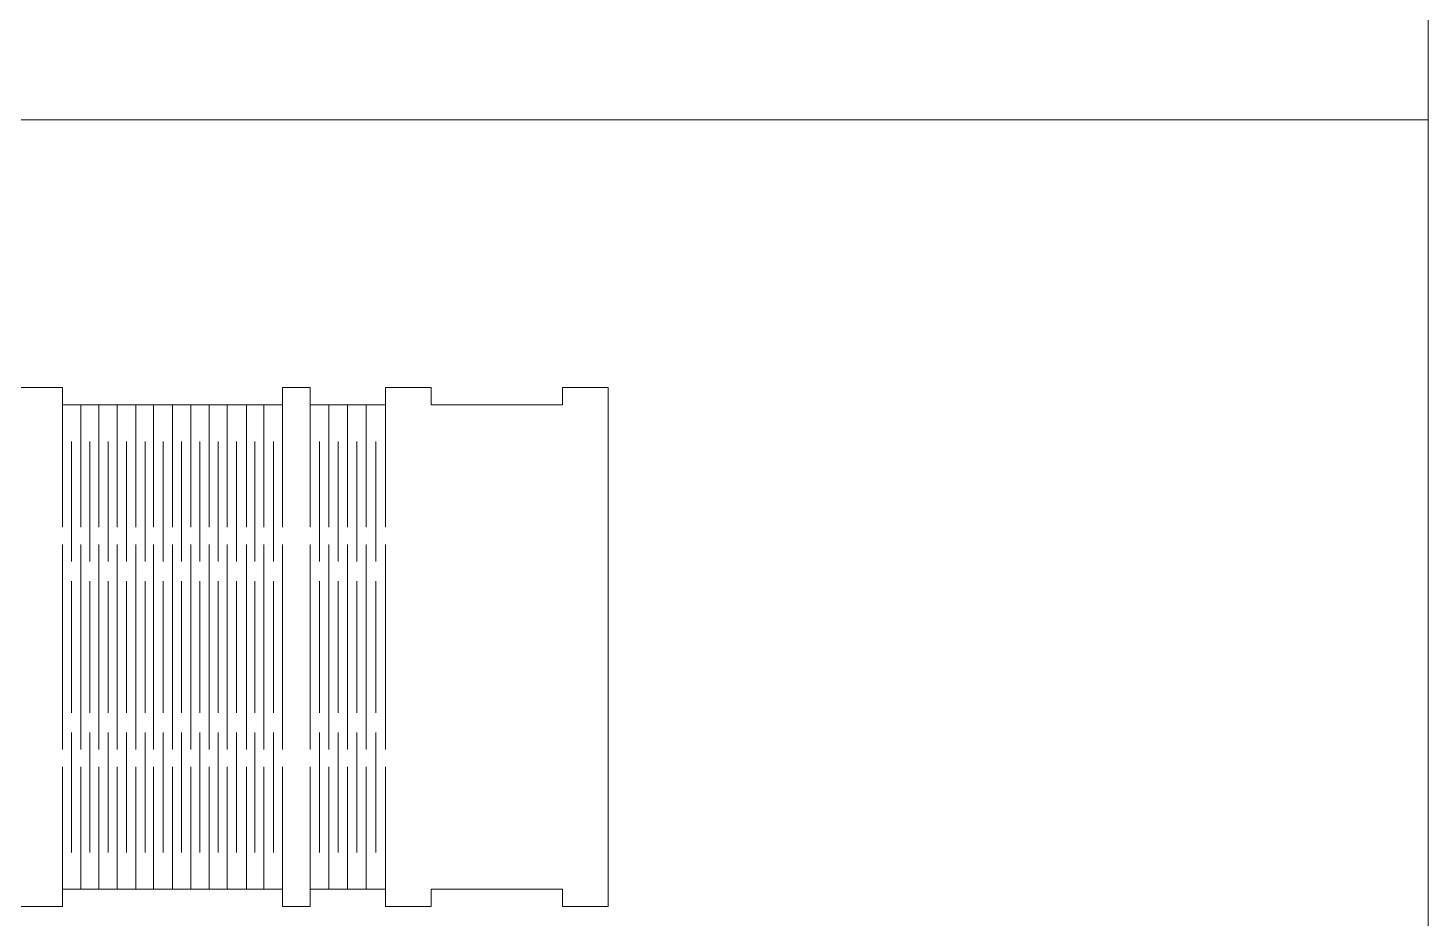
# Model space of a CAD drawing. Header units: millimetres. Extents: x -256 to 256, y -337 to 355.
# Drawn here: x 10.2 to 255.7, y -140 to 16.1 of the extents above; entities that cross this region are included whole.
import ezdxf

# ---------------------------------------------------------------- set-up
doc = ezdxf.new("R2010")
doc.units = ezdxf.units.MM
doc.header["$MEASUREMENT"] = 0
doc.layers.add('Camada 1', color=7, linetype='Continuous')

msp = doc.modelspace()

# ---------------------------------------------------------------- linework, layer by layer
at = {"layer": 'Camada 1', "color": 142, "lineweight": 20}
for points in [[(-193.0401, 0), (255.6933, 0), (255.6933, 336.9734), (-193.0401, 336.9734), (-193.0401, 0)], [(-193.0401, -336.9734), (255.6933, -336.9734), (255.6933, 0), (-193.0401, 0), (-193.0401, -336.9734)]]:
    msp.add_lwpolyline(points, close=True, dxfattribs=at)
at = {"layer": 'Camada 1', "color": 250, "lineweight": 20}
msp.add_open_spline([(2.5576, -135.0047), (2.5576, -135.0047), (8.2441, -135.0047), (8.2441, -135.0047), (8.2441, -135.0047), (8.2441, -135.0047), (8.2441, -138.0047), (8.2441, -138.0047), (8.2441, -138.0047), (8.2441, -138.0047), (16.2441, -138.0047), (16.2441, -138.0047), (16.2441, -138.0047), (16.2441, -138.0047), (16.2441, -135.0047), (16.2441, -135.0047), (16.2441, -135.0047), (16.2441, -135.0047), (54.8397, -135.0047), (54.8397, -135.0047), (54.8397, -135.0047), (54.8397, -135.0047), (54.8397, -138.0047), (54.8397, -138.0047), (54.8397, -138.0047), (54.8397, -138.0047), (59.6614, -138.0047), (59.6614, -138.0047), (59.6614, -138.0047), (59.6614, -138.0047), (59.6614, -135.0047), (59.6614, -135.0047), (59.6614, -135.0047), (59.6614, -135.0047), (72.8866, -135.0047), (72.8866, -135.0047), (72.8866, -135.0047), (72.8866, -135.0047), (72.8866, -138.0047), (72.8866, -138.0047), (72.8866, -138.0047), (72.8866, -138.0047), (80.8866, -138.0047), (80.8866, -138.0047), (80.8866, -138.0047), (80.8866, -138.0047), (80.8866, -135.0047), (80.8866, -135.0047), (80.8866, -135.0047), (80.8866, -135.0047), (103.9412, -135.0047), (103.9412, -135.0047), (103.9412, -135.0047), (103.9412, -135.0047), (103.9412, -138.0047), (103.9412, -138.0047), (103.9412, -138.0047), (103.9412, -138.0047), (111.9412, -138.0047), (111.9412, -138.0047), (111.9412, -138.0047), (111.9412, -138.0047), (111.9412, -47.0047), (111.9412, -47.0047), (111.9412, -47.0047), (111.9412, -47.0047), (103.9412, -47.0047), (103.9412, -47.0047), (103.9412, -47.0047), (103.9412, -47.0047), (103.9412, -50.0047), (103.9412, -50.0047), (103.9412, -50.0047), (103.9412, -50.0047), (80.8866, -50.0047), (80.8866, -50.0047), (80.8866, -50.0047), (80.8866, -50.0047), (80.8866, -47.0047), (80.8866, -47.0047), (80.8866, -47.0047), (80.8866, -47.0047), (72.8866, -47.0047), (72.8866, -47.0047), (72.8866, -47.0047), (72.8866, -47.0047), (72.8866, -50.0047), (72.8866, -50.0047), (72.8866, -50.0047), (72.8866, -50.0047), (59.6614, -50.0047), (59.6614, -50.0047), (59.6614, -50.0047), (59.6614, -50.0047), (59.6614, -47.0047), (59.6614, -47.0047), (59.6614, -47.0047), (59.6614, -47.0047), (54.8397, -47.0047), (54.8397, -47.0047), (54.8397, -47.0047), (54.8397, -47.0047), (54.8397, -50.0047), (54.8397, -50.0047), (54.8397, -50.0047), (54.8397, -50.0047), (16.2441, -50.0047), (16.2441, -50.0047), (16.2441, -50.0047), (16.2441, -50.0047), (16.2441, -47.0047), (16.2441, -47.0047), (16.2441, -47.0047), (16.2441, -47.0047), (8.2441, -47.0047), (8.2441, -47.0047), (8.2441, -47.0047), (8.2441, -47.0047), (8.2441, -50.0047), (8.2441, -50.0047), (8.2441, -50.0047), (8.2441, -50.0047), (2.5576, -50.0047), (2.5576, -50.0047)], degree=3, knots=[0, 0, 0, 0, 0.03125, 0.03125, 0.03125, 0.03125, 0.0625, 0.0625, 0.0625, 0.0625, 0.09375, 0.09375, 0.09375, 0.09375, 0.125, 0.125, 0.125, 0.125, 0.15625, 0.15625, 0.15625, 0.15625, 0.1875, 0.1875, 0.1875, 0.1875, 0.21875, 0.21875, 0.21875, 0.21875, 0.25, 0.25, 0.25, 0.25, 0.28125, 0.28125, 0.28125, 0.28125, 0.3125, 0.3125, 0.3125, 0.3125, 0.34375, 0.34375, 0.34375, 0.34375, 0.375, 0.375, 0.375, 0.375, 0.40625, 0.40625, 0.40625, 0.40625, 0.4375, 0.4375, 0.4375, 0.4375, 0.46875, 0.46875, 0.46875, 0.46875, 0.5, 0.5, 0.5, 0.5, 0.53125, 0.53125, 0.53125, 0.53125, 0.5625, 0.5625, 0.5625, 0.5625, 0.59375, 0.59375, 0.59375, 0.59375, 0.625, 0.625, 0.625, 0.625, 0.65625, 0.65625, 0.65625, 0.65625, 0.6875, 0.6875, 0.6875, 0.6875, 0.71875, 0.71875, 0.71875, 0.71875, 0.75, 0.75, 0.75, 0.75, 0.78125, 0.78125, 0.78125, 0.78125, 0.8125, 0.8125, 0.8125, 0.8125, 0.84375, 0.84375, 0.84375, 0.84375, 0.875, 0.875, 0.875, 0.875, 0.90625, 0.90625, 0.90625, 0.90625, 0.9375, 0.9375, 0.9375, 0.9375, 1, 1, 1, 1], dxfattribs=at)
for points in [[(16.2441, -50.0047), (16.2441, -50.0047), (16.2441, -71.4827), (16.2441, -71.4827)], [(19.4492, -50.0047), (19.4492, -50.0047), (19.4492, -71.4827), (19.4492, -71.4827)], [(22.6542, -50.0047), (22.6542, -50.0047), (22.6542, -71.4827), (22.6542, -71.4827)], [(25.8593, -50.0047), (25.8593, -50.0047), (25.8593, -71.4827), (25.8593, -71.4827)], [(29.1315, -50.0047), (29.1315, -50.0047), (29.1315, -71.4827), (29.1315, -71.4827)], [(32.2027, -50.0047), (32.2027, -50.0047), (32.2027, -71.4827), (32.2027, -71.4827)], [(35.5416, -50.0047), (35.5416, -50.0047), (35.5416, -71.4827), (35.5416, -71.4827)], [(38.7466, -50.0047), (38.7466, -50.0047), (38.7466, -71.4827), (38.7466, -71.4827)], [(41.9521, -50.0047), (41.9521, -50.0047), (41.9521, -71.4827), (41.9521, -71.4827)], [(45.1572, -50.0047), (45.1572, -50.0047), (45.1572, -71.4827), (45.1572, -71.4827)], [(48.496, -50.0047), (48.496, -50.0047), (48.496, -71.4827), (48.496, -71.4827)], [(51.5673, -50.0047), (51.5673, -50.0047), (51.5673, -71.4827), (51.5673, -71.4827)], [(54.8395, -50.0047), (54.8395, -50.0047), (54.8395, -71.4827), (54.8395, -71.4827)], [(59.6614, -50.0047), (59.6614, -50.0047), (59.6614, -71.4827), (59.6614, -71.4827)], [(62.9505, -50.0047), (62.9505, -50.0047), (62.9505, -71.4827), (62.9505, -71.4827)], [(66.2394, -50.0047), (66.2394, -50.0047), (66.2394, -71.4827), (66.2394, -71.4827)], [(69.5285, -50.0047), (69.5285, -50.0047), (69.5285, -71.4827), (69.5285, -71.4827)], [(72.8864, -50.0047), (72.8864, -50.0047), (72.8864, -71.4827), (72.8864, -71.4827)], [(17.8466, -56.448), (17.8466, -56.448), (17.8466, -77.4871), (17.8466, -77.4871)], [(21.0517, -56.448), (21.0517, -56.448), (21.0517, -77.4871), (21.0517, -77.4871)], [(24.2567, -56.448), (24.2567, -56.448), (24.2567, -77.4871), (24.2567, -77.4871)], [(27.4618, -56.448), (27.4618, -56.448), (27.4618, -77.4871), (27.4618, -77.4871)], [(30.734, -56.448), (30.734, -56.448), (30.734, -77.4871), (30.734, -77.4871)], [(33.9391, -56.448), (33.9391, -56.448), (33.9391, -77.4871), (33.9391, -77.4871)], [(37.1441, -56.448), (37.1441, -56.448), (37.1441, -77.4871), (37.1441, -77.4871)], [(40.3492, -56.448), (40.3492, -56.448), (40.3492, -77.4871), (40.3492, -77.4871)], [(43.5546, -56.448), (43.5546, -56.448), (43.5546, -77.4871), (43.5546, -77.4871)], [(46.7597, -56.448), (46.7597, -56.448), (46.7597, -77.4871), (46.7597, -77.4871)], [(49.9647, -56.448), (49.9647, -56.448), (49.9647, -77.4871), (49.9647, -77.4871)], [(53.237, -56.448), (53.237, -56.448), (53.237, -77.4871), (53.237, -77.4871)], [(61.3059, -56.448), (61.3059, -56.448), (61.3059, -77.4871), (61.3059, -77.4871)], [(64.5949, -56.448), (64.5949, -56.448), (64.5949, -77.4871), (64.5949, -77.4871)], [(67.8839, -56.448), (67.8839, -56.448), (67.8839, -77.4871), (67.8839, -77.4871)], [(71.173, -56.448), (71.173, -56.448), (71.173, -77.4871), (71.173, -77.4871)], [(16.2441, -74.5319), (16.2441, -74.5319), (16.2441, -92.5047), (16.2441, -92.5047)], [(19.4492, -74.5319), (19.4492, -74.5319), (19.4492, -92.5047), (19.4492, -92.5047)], [(22.6541, -74.5319), (22.6541, -74.5319), (22.6541, -92.5047), (22.6541, -92.5047)], [(25.8594, -74.5319), (25.8594, -74.5319), (25.8594, -92.5047), (25.8594, -92.5047)], [(29.1315, -74.5319), (29.1315, -74.5319), (29.1315, -92.5047), (29.1315, -92.5047)], [(32.2027, -74.5319), (32.2027, -74.5319), (32.2027, -92.5047), (32.2027, -92.5047)], [(35.5416, -74.5319), (35.5416, -74.5319), (35.5416, -92.5047), (35.5416, -92.5047)], [(38.7466, -74.5319), (38.7466, -74.5319), (38.7466, -92.5047), (38.7466, -92.5047)], [(41.9521, -74.5319), (41.9521, -74.5319), (41.9521, -92.5047), (41.9521, -92.5047)], [(45.1572, -74.5319), (45.1572, -74.5319), (45.1572, -92.5047), (45.1572, -92.5047)], [(48.496, -74.5319), (48.496, -74.5319), (48.496, -92.5047), (48.496, -92.5047)], [(51.5673, -74.5319), (51.5673, -74.5319), (51.5673, -92.5047), (51.5673, -92.5047)], [(54.8394, -74.5319), (54.8394, -74.5319), (54.8394, -92.5047), (54.8394, -92.5047)], [(59.6614, -74.5319), (59.6614, -74.5319), (59.6614, -92.5047), (59.6614, -92.5047)], [(62.9505, -74.5319), (62.9505, -74.5319), (62.9505, -92.5047), (62.9505, -92.5047)], [(66.2393, -74.5319), (66.2393, -74.5319), (66.2393, -92.5047), (66.2393, -92.5047)], [(69.5286, -74.5319), (69.5286, -74.5319), (69.5286, -92.5047), (69.5286, -92.5047)], [(72.8864, -74.5319), (72.8864, -74.5319), (72.8864, -92.5047), (72.8864, -92.5047)], [(17.8467, -80.9752), (17.8467, -80.9752), (17.8467, -92.5047), (17.8467, -92.5047)], [(21.0517, -80.9752), (21.0517, -80.9752), (21.0517, -92.5047), (21.0517, -92.5047)], [(24.2567, -80.9752), (24.2567, -80.9752), (24.2567, -92.5047), (24.2567, -92.5047)], [(27.4618, -80.9752), (27.4618, -80.9752), (27.4618, -92.5047), (27.4618, -92.5047)], [(30.734, -80.9752), (30.734, -80.9752), (30.734, -92.5047), (30.734, -92.5047)], [(33.939, -80.9752), (33.939, -80.9752), (33.939, -92.5047), (33.939, -92.5047)], [(37.1441, -80.9752), (37.1441, -80.9752), (37.1441, -92.5047), (37.1441, -92.5047)], [(40.3492, -80.9752), (40.3492, -80.9752), (40.3492, -92.5047), (40.3492, -92.5047)], [(43.5546, -80.9752), (43.5546, -80.9752), (43.5546, -92.5047), (43.5546, -92.5047)], [(46.7598, -80.9752), (46.7598, -80.9752), (46.7598, -92.5047), (46.7598, -92.5047)], [(49.9647, -80.9752), (49.9647, -80.9752), (49.9647, -92.5047), (49.9647, -92.5047)], [(53.237, -80.9752), (53.237, -80.9752), (53.237, -92.5047), (53.237, -92.5047)], [(61.306, -80.9752), (61.306, -80.9752), (61.306, -92.5047), (61.306, -92.5047)], [(64.5949, -80.9752), (64.5949, -80.9752), (64.5949, -92.5047), (64.5949, -92.5047)], [(67.8839, -80.9752), (67.8839, -80.9752), (67.8839, -92.5047), (67.8839, -92.5047)], [(71.173, -80.9752), (71.173, -80.9752), (71.173, -92.5047), (71.173, -92.5047)], [(16.2441, -110.4775), (16.2441, -110.4775), (16.2441, -92.5047), (16.2441, -92.5047)], [(17.8467, -104.0342), (17.8467, -104.0342), (17.8467, -92.5047), (17.8467, -92.5047)], [(19.4492, -110.4775), (19.4492, -110.4775), (19.4492, -92.5047), (19.4492, -92.5047)], [(21.0517, -104.0342), (21.0517, -104.0342), (21.0517, -92.5047), (21.0517, -92.5047)], [(22.6541, -110.4775), (22.6541, -110.4775), (22.6541, -92.5047), (22.6541, -92.5047)], [(24.2567, -104.0342), (24.2567, -104.0342), (24.2567, -92.5047), (24.2567, -92.5047)], [(25.8594, -110.4775), (25.8594, -110.4775), (25.8594, -92.5047), (25.8594, -92.5047)], [(27.4618, -104.0342), (27.4618, -104.0342), (27.4618, -92.5047), (27.4618, -92.5047)], [(29.1315, -110.4775), (29.1315, -110.4775), (29.1315, -92.5047), (29.1315, -92.5047)], [(30.734, -104.0342), (30.734, -104.0342), (30.734, -92.5047), (30.734, -92.5047)], [(32.2027, -110.4775), (32.2027, -110.4775), (32.2027, -92.5047), (32.2027, -92.5047)], [(33.939, -104.0342), (33.939, -104.0342), (33.939, -92.5047), (33.939, -92.5047)], [(35.5416, -110.4775), (35.5416, -110.4775), (35.5416, -92.5047), (35.5416, -92.5047)], [(37.1441, -104.0342), (37.1441, -104.0342), (37.1441, -92.5047), (37.1441, -92.5047)], [(38.7466, -110.4775), (38.7466, -110.4775), (38.7466, -92.5047), (38.7466, -92.5047)], [(40.3492, -104.0342), (40.3492, -104.0342), (40.3492, -92.5047), (40.3492, -92.5047)], [(41.9521, -110.4775), (41.9521, -110.4775), (41.9521, -92.5047), (41.9521, -92.5047)], [(43.5546, -104.0342), (43.5546, -104.0342), (43.5546, -92.5047), (43.5546, -92.5047)], [(45.1572, -110.4775), (45.1572, -110.4775), (45.1572, -92.5047), (45.1572, -92.5047)], [(46.7598, -104.0342), (46.7598, -104.0342), (46.7598, -92.5047), (46.7598, -92.5047)], [(48.496, -110.4775), (48.496, -110.4775), (48.496, -92.5047), (48.496, -92.5047)], [(49.9647, -104.0342), (49.9647, -104.0342), (49.9647, -92.5047), (49.9647, -92.5047)], [(51.5673, -110.4775), (51.5673, -110.4775), (51.5673, -92.5047), (51.5673, -92.5047)], [(53.237, -104.0342), (53.237, -104.0342), (53.237, -92.5047), (53.237, -92.5047)], [(54.8394, -110.4775), (54.8394, -110.4775), (54.8394, -92.5047), (54.8394, -92.5047)], [(59.6614, -110.4775), (59.6614, -110.4775), (59.6614, -92.5047), (59.6614, -92.5047)], [(61.306, -104.0342), (61.306, -104.0342), (61.306, -92.5047), (61.306, -92.5047)], [(62.9505, -110.4775), (62.9505, -110.4775), (62.9505, -92.5047), (62.9505, -92.5047)], [(64.5949, -104.0342), (64.5949, -104.0342), (64.5949, -92.5047), (64.5949, -92.5047)], [(66.2393, -110.4775), (66.2393, -110.4775), (66.2393, -92.5047), (66.2393, -92.5047)], [(67.8839, -104.0342), (67.8839, -104.0342), (67.8839, -92.5047), (67.8839, -92.5047)], [(69.5286, -110.4775), (69.5286, -110.4775), (69.5286, -92.5047), (69.5286, -92.5047)], [(71.173, -104.0342), (71.173, -104.0342), (71.173, -92.5047), (71.173, -92.5047)], [(72.8864, -110.4775), (72.8864, -110.4775), (72.8864, -92.5047), (72.8864, -92.5047)], [(17.8466, -128.5614), (17.8466, -128.5614), (17.8466, -107.5223), (17.8466, -107.5223)], [(21.0517, -128.5614), (21.0517, -128.5614), (21.0517, -107.5223), (21.0517, -107.5223)], [(24.2567, -128.5614), (24.2567, -128.5614), (24.2567, -107.5223), (24.2567, -107.5223)], [(27.4618, -128.5614), (27.4618, -128.5614), (27.4618, -107.5223), (27.4618, -107.5223)], [(30.734, -128.5614), (30.734, -128.5614), (30.734, -107.5223), (30.734, -107.5223)], [(33.9391, -128.5614), (33.9391, -128.5614), (33.9391, -107.5223), (33.9391, -107.5223)], [(37.1441, -128.5614), (37.1441, -128.5614), (37.1441, -107.5223), (37.1441, -107.5223)], [(40.3492, -128.5614), (40.3492, -128.5614), (40.3492, -107.5223), (40.3492, -107.5223)], [(43.5546, -128.5614), (43.5546, -128.5614), (43.5546, -107.5223), (43.5546, -107.5223)], [(46.7597, -128.5614), (46.7597, -128.5614), (46.7597, -107.5223), (46.7597, -107.5223)], [(49.9647, -128.5614), (49.9647, -128.5614), (49.9647, -107.5223), (49.9647, -107.5223)], [(53.237, -128.5614), (53.237, -128.5614), (53.237, -107.5223), (53.237, -107.5223)], [(61.3059, -128.5614), (61.3059, -128.5614), (61.3059, -107.5223), (61.3059, -107.5223)], [(64.5949, -128.5614), (64.5949, -128.5614), (64.5949, -107.5223), (64.5949, -107.5223)], [(67.8839, -128.5614), (67.8839, -128.5614), (67.8839, -107.5223), (67.8839, -107.5223)], [(71.173, -128.5614), (71.173, -128.5614), (71.173, -107.5223), (71.173, -107.5223)], [(16.2441, -135.0047), (16.2441, -135.0047), (16.2441, -113.5267), (16.2441, -113.5267)], [(19.4492, -135.0047), (19.4492, -135.0047), (19.4492, -113.5267), (19.4492, -113.5267)], [(22.6542, -135.0047), (22.6542, -135.0047), (22.6542, -113.5267), (22.6542, -113.5267)], [(25.8593, -135.0047), (25.8593, -135.0047), (25.8593, -113.5267), (25.8593, -113.5267)], [(29.1315, -135.0047), (29.1315, -135.0047), (29.1315, -113.5267), (29.1315, -113.5267)], [(32.2027, -135.0047), (32.2027, -135.0047), (32.2027, -113.5267), (32.2027, -113.5267)], [(35.5416, -135.0047), (35.5416, -135.0047), (35.5416, -113.5267), (35.5416, -113.5267)], [(38.7466, -135.0047), (38.7466, -135.0047), (38.7466, -113.5267), (38.7466, -113.5267)], [(41.9521, -135.0047), (41.9521, -135.0047), (41.9521, -113.5267), (41.9521, -113.5267)], [(45.1572, -135.0047), (45.1572, -135.0047), (45.1572, -113.5267), (45.1572, -113.5267)], [(48.496, -135.0047), (48.496, -135.0047), (48.496, -113.5267), (48.496, -113.5267)], [(51.5673, -135.0047), (51.5673, -135.0047), (51.5673, -113.5267), (51.5673, -113.5267)], [(54.8395, -135.0047), (54.8395, -135.0047), (54.8395, -113.5267), (54.8395, -113.5267)], [(59.6614, -135.0047), (59.6614, -135.0047), (59.6614, -113.5267), (59.6614, -113.5267)], [(62.9505, -135.0047), (62.9505, -135.0047), (62.9505, -113.5267), (62.9505, -113.5267)], [(66.2394, -135.0047), (66.2394, -135.0047), (66.2394, -113.5267), (66.2394, -113.5267)], [(69.5285, -135.0047), (69.5285, -135.0047), (69.5285, -113.5267), (69.5285, -113.5267)], [(72.8864, -135.0047), (72.8864, -135.0047), (72.8864, -113.5267), (72.8864, -113.5267)]]:
    msp.add_open_spline(points, degree=3, dxfattribs=at)

doc.saveas('drawing.dxf')
